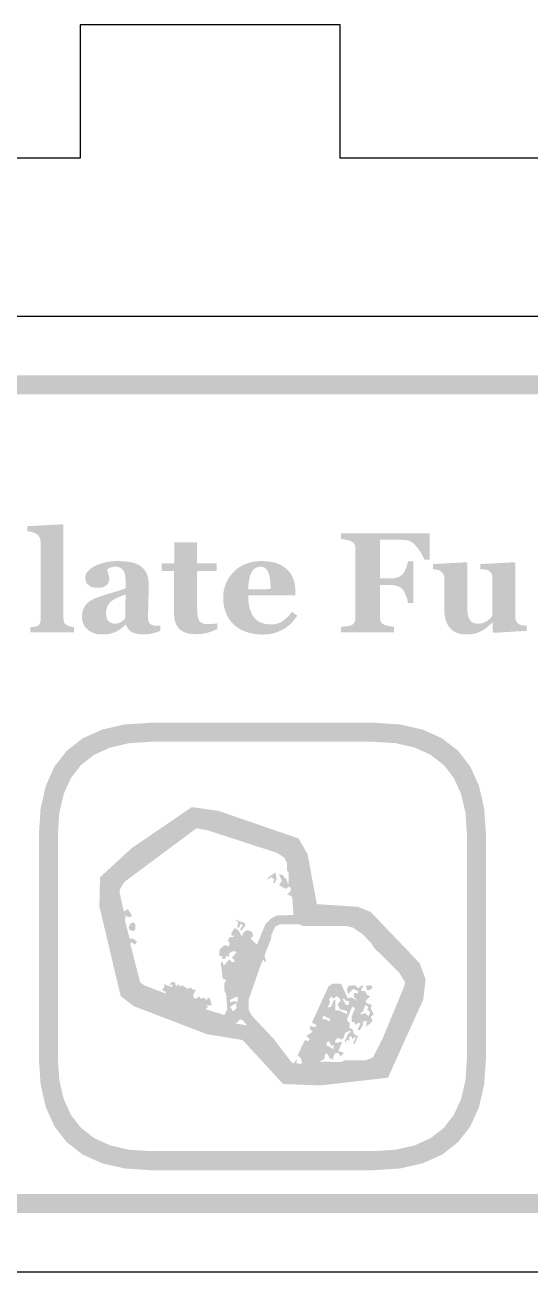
# Model space of a CAD drawing. Header units: millimetres. Extents: x 6 to 441, y 6 to 299.
# Drawn here: x 319.41 to 330.03, y 45.96 to 72.16 of the extents above; entities that cross this region are included whole.
import ezdxf

# ---------------------------------------------------------------- set-up
doc = ezdxf.new("R2010")
doc.units = ezdxf.units.MM
doc.layers.add('CUT', color=1, linetype='Continuous')
doc.layers.add('RASTER', color=7, linetype='Continuous')

msp = doc.modelspace()

# ---------------------------------------------------------------- hatches: boundary and pattern name
at = {"layer": 'RASTER'}
h = msp.add_hatch(color=7, dxfattribs=at)
h.paths.add_polyline_path([(283.2, 62.6), (283.234, 63.116), (283.338, 63.563), (283.509, 63.941), (283.75, 64.25), (284.059, 64.491), (284.438, 64.662), (284.884, 64.766), (285.4, 64.8), (342.6, 64.8), (343.116, 64.766), (343.563, 64.663), (343.941, 64.491), (344.25, 64.25), (344.491, 63.941), (344.663, 63.563), (344.766, 63.116), (344.8, 62.6), (344.8, 49.4), (344.766, 48.884), (344.662, 48.438), (344.491, 48.059), (344.25, 47.75), (343.941, 47.509), (343.563, 47.337), (343.116, 47.234), (342.6, 47.2), (285.4, 47.2), (284.884, 47.234), (284.438, 47.337), (284.059, 47.509), (283.75, 47.75), (283.509, 48.059), (283.338, 48.438), (283.234, 48.884), (283.2, 49.4)])
h.paths.add_polyline_path([(283.6, 62.6), (283.6, 49.4), (283.628, 48.978), (283.713, 48.613), (283.853, 48.303), (284.05, 48.05), (284.303, 47.853), (284.612, 47.713), (284.978, 47.628), (285.4, 47.6), (342.6, 47.6), (343.022, 47.628), (343.388, 47.713), (343.697, 47.853), (343.95, 48.05), (344.147, 48.303), (344.287, 48.613), (344.372, 48.978), (344.4, 49.4), (344.4, 62.6), (344.372, 63.022), (344.287, 63.387), (344.147, 63.697), (343.95, 63.95), (343.697, 64.147), (343.388, 64.288), (343.022, 64.372), (342.6, 64.4), (285.4, 64.4), (284.978, 64.372), (284.612, 64.288), (284.303, 64.147), (284.05, 63.95), (283.853, 63.697), (283.713, 63.387), (283.628, 63.022), (283.6, 62.6)], flags=0)
for points in [[(320.437, 59.4), (319.518, 59.4), (319.518, 59.507), (319.528, 59.508), (319.537, 59.508), (319.546, 59.509), (319.556, 59.51), (319.565, 59.511), (319.574, 59.512), (319.583, 59.513), (319.592, 59.514), (319.601, 59.515), (319.609, 59.517), (319.618, 59.518), (319.626, 59.52), (319.634, 59.522), (319.641, 59.524), (319.649, 59.526), (319.656, 59.529), (319.667, 59.534), (319.677, 59.539), (319.687, 59.544), (319.695, 59.55), (319.703, 59.557), (319.709, 59.564), (319.715, 59.571), (319.719, 59.579), (319.723, 59.588), (319.727, 59.597), (319.73, 59.607), (319.732, 59.618), (319.734, 59.629), (319.735, 59.641), (319.736, 59.653), (319.736, 59.667), (319.736, 61.29), (319.736, 61.303), (319.735, 61.317), (319.733, 61.33), (319.731, 61.343), (319.727, 61.356), (319.724, 61.369), (319.719, 61.381), (319.714, 61.393), (319.708, 61.404), (319.701, 61.415), (319.694, 61.425), (319.687, 61.435), (319.679, 61.444), (319.671, 61.452), (319.662, 61.459), (319.653, 61.465), (319.645, 61.47), (319.636, 61.475), (319.627, 61.48), (319.616, 61.484), (319.604, 61.489), (319.592, 61.493), (319.579, 61.498), (319.564, 61.502), (319.55, 61.506), (319.535, 61.51), (319.522, 61.513), (319.508, 61.516), (319.495, 61.518), (319.483, 61.52), (319.471, 61.522), (319.459, 61.523), (319.459, 61.629), (320.196, 61.668), (320.218, 61.644), (320.218, 59.686), (320.219, 59.672), (320.219, 59.66), (320.221, 59.648), (320.223, 59.637), (320.226, 59.626), (320.229, 59.616), (320.233, 59.606), (320.237, 59.598), (320.242, 59.59), (320.248, 59.582), (320.255, 59.575), (320.262, 59.568), (320.27, 59.561), (320.279, 59.555), (320.289, 59.55), (320.299, 59.545), (320.306, 59.542), (320.314, 59.539), (320.321, 59.536), (320.329, 59.533), (320.337, 59.53), (320.344, 59.527), (320.352, 59.524), (320.36, 59.522), (320.369, 59.519), (320.377, 59.517), (320.386, 59.515), (320.396, 59.513), (320.405, 59.511), (320.415, 59.509), (320.426, 59.508), (320.437, 59.507)], [(327.917, 60.923), (327.805, 60.923), (327.793, 60.954), (327.779, 60.985), (327.764, 61.017), (327.746, 61.049), (327.726, 61.081), (327.704, 61.114), (327.68, 61.148), (327.655, 61.182), (327.628, 61.214), (327.601, 61.243), (327.575, 61.267), (327.55, 61.288), (327.524, 61.305), (327.499, 61.318), (327.475, 61.327), (327.45, 61.332), (327.439, 61.334), (327.426, 61.335), (327.413, 61.336), (327.399, 61.338), (327.384, 61.339), (327.368, 61.34), (327.351, 61.341), (327.333, 61.342), (327.315, 61.343), (327.297, 61.344), (327.28, 61.345), (327.263, 61.346), (327.246, 61.346), (327.23, 61.347), (327.214, 61.347), (327.198, 61.347), (326.875, 61.347), (326.875, 60.531), (327.081, 60.531), (327.103, 60.531), (327.124, 60.532), (327.144, 60.534), (327.163, 60.536), (327.182, 60.539), (327.2, 60.542), (327.217, 60.546), (327.233, 60.551), (327.249, 60.556), (327.265, 60.562), (327.28, 60.57), (327.294, 60.578), (327.308, 60.588), (327.322, 60.598), (327.335, 60.609), (327.348, 60.622), (327.357, 60.632), (327.366, 60.643), (327.375, 60.656), (327.384, 60.671), (327.393, 60.687), (327.401, 60.704), (327.41, 60.723), (327.419, 60.744), (327.427, 60.765), (327.434, 60.785), (327.441, 60.805), (327.446, 60.824), (327.451, 60.842), (327.455, 60.859), (327.458, 60.875), (327.46, 60.891), (327.572, 60.891), (327.572, 60.017), (327.46, 60.017), (327.458, 60.034), (327.455, 60.051), (327.451, 60.07), (327.446, 60.09), (327.44, 60.11), (327.433, 60.132), (327.424, 60.154), (327.415, 60.177), (327.405, 60.2), (327.396, 60.22), (327.387, 60.239), (327.378, 60.256), (327.37, 60.27), (327.362, 60.283), (327.355, 60.294), (327.348, 60.302), (327.337, 60.314), (327.325, 60.324), (327.313, 60.334), (327.299, 60.343), (327.285, 60.351), (327.271, 60.359), (327.255, 60.366), (327.239, 60.372), (327.222, 60.377), (327.205, 60.382), (327.186, 60.386), (327.167, 60.389), (327.147, 60.391), (327.126, 60.393), (327.104, 60.394), (327.081, 60.395), (326.875, 60.395), (326.875, 59.706), (326.875, 59.693), (326.876, 59.681), (326.877, 59.669), (326.879, 59.657), (326.882, 59.646), (326.886, 59.636), (326.89, 59.626), (326.894, 59.616), (326.9, 59.607), (326.906, 59.598), (326.914, 59.59), (326.923, 59.582), (326.933, 59.575), (326.944, 59.568), (326.956, 59.561), (326.97, 59.555), (326.978, 59.552), (326.987, 59.549), (326.997, 59.546), (327.008, 59.543), (327.019, 59.54), (327.032, 59.537), (327.045, 59.534), (327.058, 59.531), (327.072, 59.528), (327.087, 59.526), (327.101, 59.524), (327.115, 59.521), (327.129, 59.519), (327.143, 59.518), (327.156, 59.516), (327.17, 59.514), (327.17, 59.4), (326.05, 59.4), (326.05, 59.514), (326.061, 59.515), (326.073, 59.517), (326.086, 59.518), (326.099, 59.52), (326.114, 59.521), (326.129, 59.523), (326.145, 59.525), (326.163, 59.527), (326.18, 59.529), (326.195, 59.531), (326.209, 59.533), (326.222, 59.536), (326.234, 59.538), (326.244, 59.541), (326.253, 59.544), (326.261, 59.546), (326.273, 59.552), (326.285, 59.558), (326.296, 59.564), (326.305, 59.571), (326.314, 59.578), (326.322, 59.586), (326.328, 59.595), (326.334, 59.604), (326.339, 59.613), (326.343, 59.623), (326.346, 59.634), (326.349, 59.645), (326.352, 59.657), (326.353, 59.67), (326.354, 59.683), (326.354, 59.697), (326.354, 61.164), (326.354, 61.176), (326.353, 61.188), (326.352, 61.199), (326.35, 61.21), (326.347, 61.221), (326.344, 61.231), (326.34, 61.241), (326.336, 61.251), (326.331, 61.26), (326.325, 61.269), (326.317, 61.277), (326.308, 61.285), (326.298, 61.293), (326.287, 61.3), (326.274, 61.307), (326.261, 61.313), (326.25, 61.317), (326.239, 61.322), (326.226, 61.326), (326.213, 61.33), (326.199, 61.334), (326.184, 61.338), (326.169, 61.342), (326.152, 61.345), (326.136, 61.349), (326.121, 61.352), (326.106, 61.355), (326.093, 61.357), (326.081, 61.36), (326.069, 61.362), (326.059, 61.363), (326.05, 61.364), (326.05, 61.479), (327.917, 61.479)], [(323.454, 59.467), (323.43, 59.457), (323.406, 59.447), (323.382, 59.438), (323.357, 59.428), (323.332, 59.419), (323.306, 59.41), (323.28, 59.402), (323.253, 59.393), (323.226, 59.386), (323.197, 59.379), (323.167, 59.373), (323.135, 59.369), (323.101, 59.365), (323.067, 59.363), (323.03, 59.361), (322.993, 59.36), (322.937, 59.362), (322.886, 59.367), (322.838, 59.376), (322.794, 59.388), (322.753, 59.404), (322.716, 59.423), (322.683, 59.446), (322.654, 59.472), (322.628, 59.501), (322.605, 59.533), (322.586, 59.569), (322.571, 59.607), (322.559, 59.648), (322.55, 59.692), (322.545, 59.74), (322.543, 59.79), (322.543, 60.689), (322.279, 60.689), (322.279, 60.847), (322.549, 60.847), (322.549, 61.291), (323.025, 61.291), (323.025, 60.847), (323.435, 60.847), (323.435, 60.689), (323.028, 60.689), (323.028, 59.886), (323.029, 59.845), (323.031, 59.807), (323.035, 59.772), (323.04, 59.74), (323.046, 59.711), (323.055, 59.685), (323.064, 59.663), (323.075, 59.643), (323.089, 59.626), (323.104, 59.612), (323.122, 59.599), (323.142, 59.589), (323.164, 59.581), (323.189, 59.576), (323.217, 59.573), (323.246, 59.571), (323.256, 59.571), (323.268, 59.572), (323.28, 59.572), (323.293, 59.573), (323.308, 59.574), (323.323, 59.575), (323.339, 59.576), (323.356, 59.577), (323.373, 59.579), (323.388, 59.58), (323.403, 59.582), (323.416, 59.583), (323.427, 59.585), (323.438, 59.587), (323.446, 59.589), (323.454, 59.59)], [(329.959, 59.431), (329.261, 59.388), (329.239, 59.409), (329.239, 59.601), (329.23, 59.601), (329.218, 59.589), (329.205, 59.578), (329.193, 59.567), (329.181, 59.556), (329.169, 59.545), (329.157, 59.534), (329.145, 59.523), (329.133, 59.512), (329.12, 59.501), (329.108, 59.491), (329.094, 59.481), (329.08, 59.471), (329.066, 59.461), (329.051, 59.452), (329.035, 59.443), (329.019, 59.434), (329, 59.424), (328.982, 59.415), (328.964, 59.407), (328.946, 59.399), (328.929, 59.392), (328.912, 59.386), (328.894, 59.38), (328.878, 59.375), (328.86, 59.371), (328.841, 59.367), (328.819, 59.363), (328.796, 59.361), (328.771, 59.359), (328.744, 59.357), (328.715, 59.356), (328.684, 59.356), (328.63, 59.358), (328.579, 59.364), (328.532, 59.375), (328.488, 59.389), (328.447, 59.408), (328.41, 59.431), (328.376, 59.458), (328.344, 59.489), (328.317, 59.524), (328.293, 59.563), (328.273, 59.605), (328.256, 59.65), (328.243, 59.699), (328.234, 59.751), (328.228, 59.807), (328.227, 59.866), (328.227, 60.525), (328.226, 60.539), (328.225, 60.552), (328.223, 60.565), (328.221, 60.577), (328.218, 60.588), (328.214, 60.599), (328.21, 60.609), (328.205, 60.618), (328.199, 60.627), (328.193, 60.635), (328.186, 60.644), (328.179, 60.652), (328.171, 60.66), (328.163, 60.667), (328.155, 60.675), (328.146, 60.682), (328.138, 60.687), (328.13, 60.692), (328.122, 60.696), (328.112, 60.701), (328.103, 60.704), (328.092, 60.708), (328.081, 60.711), (328.07, 60.713), (328.058, 60.716), (328.047, 60.718), (328.036, 60.719), (328.025, 60.721), (328.015, 60.723), (328.004, 60.724), (327.995, 60.725), (327.985, 60.726), (327.985, 60.833), (328.695, 60.871), (328.711, 60.849), (328.711, 59.875), (328.712, 59.838), (328.715, 59.804), (328.72, 59.773), (328.726, 59.744), (328.734, 59.717), (328.744, 59.693), (328.756, 59.671), (328.769, 59.652), (328.784, 59.635), (328.801, 59.621), (328.819, 59.608), (328.838, 59.598), (328.858, 59.59), (328.88, 59.585), (328.904, 59.581), (328.928, 59.58), (328.954, 59.581), (328.979, 59.584), (329.003, 59.588), (329.027, 59.594), (329.05, 59.601), (329.072, 59.611), (329.094, 59.622), (329.115, 59.634), (329.135, 59.648), (329.154, 59.662), (329.171, 59.676), (329.187, 59.69), (329.201, 59.705), (329.214, 59.72), (329.226, 59.735), (329.236, 59.75), (329.236, 60.54), (329.236, 60.552), (329.235, 60.564), (329.233, 60.576), (329.231, 60.587), (329.228, 60.598), (329.225, 60.609), (329.221, 60.619), (329.217, 60.629), (329.212, 60.639), (329.206, 60.648), (329.2, 60.657), (329.193, 60.665), (329.186, 60.673), (329.178, 60.68), (329.17, 60.687), (329.161, 60.693), (329.154, 60.698), (329.147, 60.702), (329.138, 60.705), (329.129, 60.708), (329.119, 60.711), (329.109, 60.713), (329.098, 60.715), (329.086, 60.717), (329.073, 60.718), (329.061, 60.72), (329.049, 60.721), (329.036, 60.722), (329.023, 60.723), (329.011, 60.724), (328.998, 60.725), (328.985, 60.726), (328.985, 60.833), (329.696, 60.871), (329.718, 60.849), (329.718, 59.718), (329.718, 59.705), (329.719, 59.693), (329.721, 59.682), (329.723, 59.67), (329.726, 59.66), (329.729, 59.65), (329.733, 59.64), (329.738, 59.631), (329.744, 59.622), (329.75, 59.613), (329.756, 59.605), (329.764, 59.598), (329.771, 59.59), (329.78, 59.583), (329.789, 59.576), (329.798, 59.57), (329.806, 59.566), (329.813, 59.562), (329.822, 59.558), (329.83, 59.555), (329.84, 59.552), (329.85, 59.55), (329.86, 59.548), (329.871, 59.546), (329.882, 59.544), (329.893, 59.543), (329.904, 59.542), (329.915, 59.54), (329.926, 59.54), (329.937, 59.539), (329.948, 59.538), (329.959, 59.538)]]:
    msp.add_hatch(color=7, dxfattribs=at).paths.add_polyline_path(points)
h = msp.add_hatch(color=7, dxfattribs=at)
h.paths.add_polyline_path([(322.251, 59.431), (322.235, 59.424), (322.218, 59.417), (322.2, 59.411), (322.181, 59.404), (322.162, 59.398), (322.142, 59.391), (322.121, 59.385), (322.099, 59.379), (322.077, 59.374), (322.055, 59.369), (322.032, 59.365), (322.009, 59.362), (321.985, 59.359), (321.962, 59.358), (321.937, 59.356), (321.913, 59.356), (321.87, 59.357), (321.829, 59.359), (321.791, 59.364), (321.757, 59.369), (321.725, 59.377), (321.696, 59.386), (321.671, 59.397), (321.648, 59.41), (321.628, 59.424), (321.609, 59.439), (321.592, 59.456), (321.577, 59.475), (321.563, 59.494), (321.551, 59.516), (321.541, 59.538), (321.532, 59.563), (321.523, 59.563), (321.511, 59.55), (321.499, 59.539), (321.487, 59.527), (321.475, 59.516), (321.463, 59.506), (321.451, 59.496), (321.439, 59.487), (321.427, 59.478), (321.416, 59.469), (321.404, 59.461), (321.392, 59.453), (321.38, 59.445), (321.367, 59.438), (321.355, 59.431), (321.342, 59.424), (321.329, 59.418), (321.311, 59.41), (321.295, 59.403), (321.278, 59.396), (321.261, 59.39), (321.245, 59.384), (321.228, 59.379), (321.212, 59.374), (321.196, 59.37), (321.179, 59.366), (321.161, 59.363), (321.141, 59.361), (321.12, 59.358), (321.097, 59.357), (321.072, 59.356), (321.046, 59.355), (321.018, 59.355), (320.976, 59.356), (320.936, 59.361), (320.898, 59.369), (320.861, 59.38), (320.825, 59.394), (320.791, 59.411), (320.759, 59.431), (320.728, 59.455), (320.7, 59.481), (320.675, 59.509), (320.655, 59.539), (320.638, 59.572), (320.625, 59.606), (320.615, 59.642), (320.61, 59.68), (320.608, 59.721), (320.608, 59.744), (320.61, 59.767), (320.612, 59.788), (320.615, 59.809), (320.618, 59.829), (320.623, 59.848), (320.628, 59.866), (320.634, 59.883), (320.641, 59.899), (320.649, 59.915), (320.657, 59.93), (320.666, 59.945), (320.676, 59.96), (320.686, 59.974), (320.697, 59.988), (320.709, 60.001), (320.72, 60.012), (320.732, 60.023), (320.744, 60.033), (320.756, 60.043), (320.769, 60.053), (320.783, 60.062), (320.797, 60.07), (320.811, 60.078), (320.825, 60.086), (320.84, 60.093), (320.856, 60.101), (320.871, 60.108), (320.887, 60.115), (320.904, 60.122), (320.92, 60.129), (320.938, 60.135), (320.971, 60.147), (321.007, 60.16), (321.044, 60.172), (321.083, 60.185), (321.123, 60.197), (321.165, 60.21), (321.209, 60.223), (321.254, 60.236), (321.298, 60.249), (321.34, 60.261), (321.378, 60.273), (321.414, 60.285), (321.446, 60.296), (321.475, 60.308), (321.501, 60.318), (321.523, 60.329), (321.523, 60.469), (321.523, 60.479), (321.523, 60.489), (321.523, 60.5), (321.522, 60.512), (321.521, 60.524), (321.52, 60.537), (321.519, 60.551), (321.518, 60.566), (321.516, 60.581), (321.514, 60.595), (321.511, 60.608), (321.508, 60.621), (321.505, 60.634), (321.501, 60.645), (321.497, 60.657), (321.493, 60.667), (321.487, 60.679), (321.481, 60.69), (321.474, 60.7), (321.466, 60.71), (321.458, 60.72), (321.449, 60.729), (321.439, 60.738), (321.428, 60.746), (321.417, 60.754), (321.405, 60.76), (321.391, 60.766), (321.377, 60.77), (321.362, 60.774), (321.347, 60.776), (321.33, 60.778), (321.313, 60.778), (321.297, 60.778), (321.282, 60.777), (321.267, 60.776), (321.253, 60.774), (321.24, 60.771), (321.228, 60.768), (321.216, 60.764), (321.205, 60.76), (321.194, 60.756), (321.184, 60.751), (321.175, 60.746), (321.166, 60.742), (321.157, 60.737), (321.149, 60.732), (321.142, 60.728), (321.135, 60.723), (321.137, 60.715), (321.138, 60.706), (321.141, 60.696), (321.144, 60.686), (321.147, 60.674), (321.151, 60.662), (321.155, 60.648), (321.16, 60.633), (321.165, 60.618), (321.169, 60.604), (321.173, 60.589), (321.176, 60.574), (321.178, 60.56), (321.179, 60.546), (321.18, 60.532), (321.181, 60.518), (321.18, 60.511), (321.18, 60.504), (321.179, 60.497), (321.177, 60.49), (321.176, 60.482), (321.173, 60.473), (321.171, 60.465), (321.167, 60.455), (321.164, 60.446), (321.16, 60.438), (321.156, 60.43), (321.151, 60.422), (321.146, 60.415), (321.141, 60.408), (321.135, 60.402), (321.129, 60.396), (321.121, 60.389), (321.112, 60.382), (321.103, 60.376), (321.094, 60.37), (321.084, 60.365), (321.074, 60.36), (321.064, 60.355), (321.054, 60.351), (321.043, 60.347), (321.03, 60.344), (321.016, 60.341), (321.001, 60.339), (320.984, 60.337), (320.966, 60.336), (320.947, 60.335), (320.926, 60.335), (320.896, 60.335), (320.868, 60.338), (320.842, 60.343), (320.818, 60.349), (320.795, 60.358), (320.775, 60.368), (320.756, 60.38), (320.74, 60.394), (320.725, 60.409), (320.712, 60.426), (320.701, 60.443), (320.693, 60.462), (320.686, 60.482), (320.681, 60.503), (320.678, 60.525), (320.677, 60.548), (320.678, 60.569), (320.681, 60.588), (320.686, 60.608), (320.693, 60.626), (320.702, 60.644), (320.713, 60.662), (320.727, 60.679), (320.742, 60.696), (320.759, 60.712), (320.776, 60.727), (320.795, 60.741), (320.814, 60.755), (320.835, 60.768), (320.856, 60.781), (320.878, 60.792), (320.901, 60.803), (320.924, 60.814), (320.949, 60.824), (320.974, 60.833), (321, 60.842), (321.027, 60.851), (321.055, 60.858), (321.084, 60.865), (321.113, 60.871), (321.143, 60.877), (321.172, 60.882), (321.201, 60.886), (321.229, 60.89), (321.257, 60.892), (321.284, 60.894), (321.31, 60.895), (321.336, 60.896), (321.371, 60.895), (321.406, 60.895), (321.439, 60.893), (321.472, 60.891), (321.504, 60.889), (321.536, 60.886), (321.567, 60.883), (321.597, 60.879), (321.626, 60.874), (321.655, 60.868), (321.682, 60.861), (321.709, 60.853), (321.736, 60.844), (321.761, 60.833), (321.786, 60.822), (321.811, 60.809), (321.833, 60.796), (321.854, 60.781), (321.873, 60.764), (321.892, 60.746), (321.909, 60.727), (321.926, 60.706), (321.941, 60.684), (321.955, 60.66), (321.967, 60.635), (321.978, 60.608), (321.987, 60.579), (321.995, 60.548), (322.001, 60.516), (322.005, 60.481), (322.007, 60.445), (322.008, 60.406), (322.008, 60.364), (322.008, 60.32), (322.007, 60.274), (322.007, 60.225), (322.006, 60.175), (322.005, 60.123), (322.003, 60.07), (322.002, 60.014), (322, 59.959), (321.999, 59.91), (321.998, 59.865), (321.997, 59.826), (321.996, 59.791), (321.996, 59.761), (321.995, 59.735), (321.995, 59.715), (321.995, 59.699), (321.996, 59.684), (321.998, 59.669), (322, 59.656), (322.003, 59.643), (322.006, 59.632), (322.01, 59.621), (322.015, 59.611), (322.02, 59.602), (322.026, 59.593), (322.033, 59.585), (322.04, 59.578), (322.048, 59.571), (322.057, 59.565), (322.066, 59.559), (322.076, 59.554), (322.082, 59.551), (322.09, 59.549), (322.098, 59.546), (322.108, 59.544), (322.118, 59.543), (322.129, 59.542), (322.141, 59.541), (322.154, 59.54), (322.167, 59.539), (322.18, 59.539), (322.193, 59.539), (322.205, 59.538), (322.217, 59.538), (322.229, 59.538), (322.24, 59.538), (322.251, 59.538)])
h.paths.add_polyline_path([(321.523, 60.194), (321.503, 60.187), (321.483, 60.18), (321.462, 60.172), (321.442, 60.164), (321.421, 60.156), (321.401, 60.148), (321.381, 60.139), (321.361, 60.13), (321.341, 60.121), (321.322, 60.112), (321.305, 60.103), (321.288, 60.093), (321.272, 60.084), (321.256, 60.074), (321.242, 60.065), (321.229, 60.055), (321.216, 60.044), (321.203, 60.033), (321.192, 60.021), (321.181, 60.008), (321.17, 59.995), (321.161, 59.98), (321.152, 59.966), (321.144, 59.95), (321.137, 59.934), (321.131, 59.917), (321.125, 59.899), (321.121, 59.881), (321.118, 59.862), (321.115, 59.842), (321.114, 59.821), (321.113, 59.8), (321.114, 59.772), (321.117, 59.747), (321.121, 59.723), (321.126, 59.701), (321.134, 59.682), (321.143, 59.664), (321.153, 59.648), (321.165, 59.634), (321.179, 59.622), (321.193, 59.612), (321.208, 59.603), (321.223, 59.596), (321.24, 59.59), (321.257, 59.586), (321.275, 59.584), (321.293, 59.583), (321.313, 59.584), (321.332, 59.585), (321.35, 59.588), (321.367, 59.591), (321.383, 59.596), (321.398, 59.602), (321.413, 59.608), (321.426, 59.616), (321.439, 59.625), (321.451, 59.634), (321.463, 59.643), (321.475, 59.653), (321.486, 59.663), (321.497, 59.674), (321.507, 59.686), (321.518, 59.697)], flags=0)
h = msp.add_hatch(color=7, dxfattribs=at)
h.paths.add_polyline_path([(325.131, 59.75), (325.118, 59.729), (325.104, 59.709), (325.09, 59.689), (325.075, 59.669), (325.059, 59.649), (325.042, 59.63), (325.025, 59.611), (325.008, 59.593), (324.989, 59.574), (324.97, 59.557), (324.95, 59.54), (324.93, 59.524), (324.909, 59.508), (324.888, 59.494), (324.866, 59.479), (324.843, 59.466), (324.818, 59.452), (324.794, 59.44), (324.769, 59.428), (324.744, 59.417), (324.719, 59.407), (324.694, 59.398), (324.669, 59.389), (324.644, 59.382), (324.619, 59.375), (324.592, 59.369), (324.565, 59.364), (324.536, 59.36), (324.507, 59.357), (324.477, 59.355), (324.446, 59.354), (324.414, 59.353), (324.36, 59.354), (324.309, 59.357), (324.259, 59.362), (324.212, 59.369), (324.166, 59.377), (324.122, 59.388), (324.08, 59.4), (324.039, 59.415), (324.001, 59.431), (323.964, 59.448), (323.929, 59.467), (323.896, 59.487), (323.864, 59.508), (323.834, 59.531), (323.806, 59.555), (323.779, 59.58), (323.754, 59.607), (323.731, 59.635), (323.71, 59.663), (323.69, 59.694), (323.671, 59.725), (323.655, 59.757), (323.64, 59.791), (323.626, 59.826), (323.614, 59.861), (323.604, 59.898), (323.595, 59.935), (323.588, 59.973), (323.583, 60.012), (323.579, 60.051), (323.576, 60.091), (323.576, 60.132), (323.577, 60.17), (323.579, 60.206), (323.583, 60.243), (323.589, 60.279), (323.597, 60.314), (323.607, 60.35), (323.618, 60.384), (323.631, 60.419), (323.645, 60.453), (323.661, 60.485), (323.678, 60.517), (323.697, 60.548), (323.717, 60.578), (323.739, 60.607), (323.762, 60.635), (323.787, 60.663), (323.812, 60.688), (323.84, 60.712), (323.869, 60.735), (323.899, 60.757), (323.931, 60.777), (323.965, 60.796), (324.001, 60.814), (324.038, 60.831), (324.076, 60.846), (324.116, 60.859), (324.157, 60.87), (324.198, 60.879), (324.241, 60.887), (324.285, 60.892), (324.331, 60.895), (324.377, 60.896), (324.427, 60.895), (324.475, 60.892), (324.52, 60.889), (324.564, 60.883), (324.605, 60.876), (324.643, 60.868), (324.68, 60.857), (324.714, 60.846), (324.746, 60.833), (324.777, 60.819), (324.806, 60.803), (324.834, 60.786), (324.861, 60.769), (324.886, 60.75), (324.91, 60.729), (324.932, 60.708), (324.952, 60.687), (324.971, 60.664), (324.988, 60.641), (325.004, 60.617), (325.019, 60.592), (325.032, 60.566), (325.043, 60.539), (325.054, 60.511), (325.063, 60.483), (325.07, 60.454), (325.077, 60.424), (325.082, 60.395), (325.086, 60.365), (325.089, 60.335), (325.091, 60.304), (325.092, 60.273), (325.092, 60.178), (324.102, 60.178), (324.103, 60.105), (324.109, 60.037), (324.118, 59.973), (324.13, 59.913), (324.147, 59.859), (324.167, 59.808), (324.19, 59.762), (324.217, 59.721), (324.248, 59.684), (324.284, 59.652), (324.323, 59.625), (324.367, 59.603), (324.415, 59.586), (324.467, 59.574), (324.524, 59.567), (324.585, 59.564), (324.619, 59.565), (324.652, 59.569), (324.684, 59.575), (324.716, 59.583), (324.746, 59.594), (324.776, 59.606), (324.805, 59.622), (324.833, 59.64), (324.859, 59.659), (324.885, 59.68), (324.91, 59.702), (324.934, 59.725), (324.957, 59.75), (324.979, 59.775), (325, 59.802), (325.02, 59.831)])
h.paths.add_polyline_path([(324.572, 60.307), (324.572, 60.329), (324.571, 60.351), (324.571, 60.373), (324.57, 60.396), (324.568, 60.418), (324.567, 60.441), (324.565, 60.464), (324.563, 60.487), (324.561, 60.509), (324.558, 60.531), (324.555, 60.551), (324.551, 60.571), (324.547, 60.589), (324.542, 60.606), (324.538, 60.623), (324.532, 60.638), (324.526, 60.654), (324.519, 60.67), (324.511, 60.685), (324.503, 60.698), (324.494, 60.711), (324.485, 60.722), (324.475, 60.732), (324.464, 60.742), (324.453, 60.75), (324.441, 60.757), (324.429, 60.763), (324.415, 60.768), (324.401, 60.772), (324.387, 60.775), (324.371, 60.776), (324.355, 60.777), (324.327, 60.775), (324.301, 60.77), (324.277, 60.761), (324.254, 60.748), (324.232, 60.732), (324.211, 60.713), (324.192, 60.689), (324.175, 60.663), (324.159, 60.632), (324.145, 60.597), (324.133, 60.558), (324.123, 60.515), (324.115, 60.468), (324.108, 60.416), (324.104, 60.361), (324.102, 60.301)], flags=0)
h = msp.add_hatch(color=7, dxfattribs=at)
h.paths.add_polyline_path([(319.7, 55.15), (319.737, 55.701), (319.847, 56.178), (320.03, 56.582), (320.288, 56.912), (320.618, 57.17), (321.022, 57.353), (321.499, 57.463), (322.05, 57.5), (326.75, 57.5), (327.301, 57.463), (327.778, 57.353), (328.182, 57.17), (328.513, 56.913), (328.77, 56.582), (328.953, 56.178), (329.063, 55.701), (329.1, 55.15), (329.1, 50.45), (329.063, 49.899), (328.953, 49.422), (328.77, 49.018), (328.513, 48.688), (328.182, 48.43), (327.778, 48.247), (327.301, 48.137), (326.75, 48.1), (322.05, 48.1), (321.499, 48.137), (321.022, 48.247), (320.618, 48.43), (320.287, 48.688), (320.03, 49.018), (319.847, 49.422), (319.737, 49.899), (319.7, 50.45)])
h.paths.add_polyline_path([(320.1, 55.15), (320.1, 50.45), (320.13, 49.993), (320.222, 49.597), (320.374, 49.262), (320.588, 48.988), (320.862, 48.774), (321.197, 48.622), (321.593, 48.53), (322.05, 48.5), (326.75, 48.5), (327.207, 48.53), (327.603, 48.622), (327.938, 48.774), (328.213, 48.988), (328.426, 49.262), (328.578, 49.597), (328.67, 49.993), (328.7, 50.45), (328.7, 55.15), (328.67, 55.607), (328.578, 56.003), (328.426, 56.338), (328.213, 56.612), (327.938, 56.826), (327.603, 56.978), (327.207, 57.07), (326.75, 57.1), (322.05, 57.1), (321.593, 57.07), (321.197, 56.978), (320.862, 56.826), (320.588, 56.613), (320.374, 56.338), (320.222, 56.003), (320.13, 55.607), (320.1, 55.15)], flags=0)
h = msp.add_hatch(color=7, dxfattribs=at)
h.paths.add_polyline_path([(322.916, 55.728), (323.48, 55.647), (325.16, 55.069), (325.35, 54.737), (325.545, 53.689), (326.41, 53.633), (326.675, 53.526), (327.708, 52.448), (327.831, 52.113), (327.784, 51.688), (327.04, 50.043), (325.622, 49.881), (324.836, 49.909), (323.985, 50.834), (323.235, 50.956), (321.687, 51.55), (321.419, 51.76), (320.973, 53.641), (320.986, 54.254), (321.657, 54.869)])
h.paths.add_polyline_path([(322.994, 55.393), (321.856, 54.618), (321.303, 54.111), (321.294, 53.676), (321.705, 51.943), (321.847, 51.831), (323.319, 51.267), (324.146, 51.132), (324.981, 50.224), (325.609, 50.201), (326.823, 50.34), (327.471, 51.773), (327.505, 52.073), (327.43, 52.274), (326.491, 53.255), (326.338, 53.317), (325.276, 53.386), (325.045, 54.625), (324.942, 54.806), (323.405, 55.335), (322.994, 55.393)], flags=0)
h = msp.add_hatch(color=7, dxfattribs=at)
h.paths.add_polyline_path([(323.024, 55.491), (323.087, 55.502), (323.6, 55.355), (324.809, 54.952), (325.004, 54.853), (325.139, 54.586), (325.311, 53.439), (326.312, 53.413), (326.47, 53.351), (326.763, 53.094), (326.887, 52.925), (327.422, 52.398), (327.532, 52.251), (327.595, 52.13), (327.595, 51.91), (326.873, 50.25), (326.605, 50.188), (325.726, 50.151), (325.652, 50.114), (324.993, 50.114), (324.725, 50.36), (324.674, 50.455), (324.505, 50.616), (324.454, 50.712), (323.977, 51.261), (323.919, 51.261), (323.867, 51.203), (323.673, 51.104), (323.453, 51.141), (321.914, 51.727), (321.72, 51.826), (321.646, 51.899), (321.547, 52.167), (321.327, 53.266), (321.218, 53.633), (321.181, 54.036), (321.28, 54.23), (321.39, 54.34), (322.709, 55.33)])
h.paths.add_polyline_path([(323.013, 55.282), (321.5, 54.157), (321.401, 53.999), (321.401, 53.926), (321.485, 53.534), (321.573, 53.585), (321.657, 53.45), (321.621, 53.413), (321.522, 53.439), (321.511, 53.34), (321.61, 52.962), (321.683, 52.962), (321.767, 52.9), (321.72, 52.837), (321.646, 52.889), (321.621, 52.863), (321.83, 52.046), (321.914, 51.984), (322.365, 51.811), (322.365, 51.848), (322.291, 51.885), (322.343, 51.958), (322.328, 52.009), (322.5, 51.947), (322.511, 51.995), (322.438, 51.995), (322.5, 52.057), (322.563, 52.046), (322.585, 51.958), (322.636, 52.009), (322.658, 51.958), (322.72, 51.984), (322.83, 51.91), (322.892, 51.936), (322.951, 51.885), (323.002, 51.899), (322.94, 51.764), (322.966, 51.716), (323.002, 51.701), (323.076, 51.753), (323.098, 51.701), (323.16, 51.727), (323.244, 51.665), (323.244, 51.716), (323.296, 51.716), (323.332, 51.555), (323.208, 51.569), (323.259, 51.533), (323.208, 51.481), (323.6, 51.36), (323.662, 51.481), (323.636, 51.8), (323.6, 51.874), (323.6, 52.02), (323.636, 52.093), (323.563, 52.13), (323.526, 52.46), (323.552, 52.486), (323.589, 52.398), (323.71, 52.533), (323.757, 52.471), (323.809, 52.471), (323.809, 52.522), (323.757, 52.559), (323.856, 52.68), (323.794, 52.706), (323.699, 52.654), (323.699, 52.581), (323.636, 52.607), (323.625, 52.544), (323.563, 52.533), (323.552, 52.596), (323.49, 52.607), (323.501, 52.742), (323.6, 52.826), (323.699, 52.801), (323.71, 52.863), (323.673, 52.936), (323.721, 52.999), (323.794, 52.999), (323.809, 53.035), (323.757, 53.021), (323.746, 53.083), (323.82, 53.193), (323.904, 53.131), (323.966, 53.01), (324.014, 53.109), (324.087, 53.145), (324.175, 53.109), (324.212, 53.021), (324.15, 52.973), (324.285, 52.837), (324.468, 53.277), (324.578, 53.387), (324.699, 53.45), (325.055, 53.461), (325.029, 53.816), (325.004, 53.864), (324.919, 53.889), (324.993, 53.963), (324.993, 54.036), (324.967, 54.062), (324.894, 54.01), (324.747, 54.084), (324.809, 54.183), (324.747, 54.318), (324.82, 54.303), (324.908, 54.208), (324.945, 54.084), (324.956, 54.329), (324.919, 54.402), (324.919, 54.549), (324.857, 54.67), (324.699, 54.769), (323.233, 55.245)], flags=0)
h.paths.add_polyline_path([(324.674, 54.355), (324.699, 54.219), (324.652, 54.12), (324.626, 54.146), (324.652, 54.208), (324.589, 54.256), (324.49, 54.194), (324.542, 54.267)], flags=0)
h.paths.add_polyline_path([(323.831, 53.365), (324.029, 53.292), (324.04, 53.23), (323.955, 53.131), (323.93, 53.156), (323.992, 53.255), (323.93, 53.266), (323.919, 53.204), (323.867, 53.204), (323.893, 53.303)], flags=0)
h.paths.add_polyline_path([(321.632, 53.292), (321.694, 53.303), (321.731, 53.266), (321.731, 53.156), (321.694, 53.12), (321.61, 53.145), (321.584, 53.193)], flags=0)
h.paths.add_polyline_path([(324.773, 53.266), (324.674, 53.219), (324.589, 53.046), (324.589, 52.973), (324.443, 52.607), (324.479, 52.497), (324.454, 52.471), (324.417, 52.522), (324.369, 52.423), (324.113, 51.69), (324.113, 51.47), (324.175, 51.349), (324.637, 50.858), (325.018, 50.36), (325.055, 50.345), (325.128, 50.433), (325.113, 50.345), (325.212, 50.334), (325.238, 50.345), (325.212, 50.444), (325.139, 50.517), (325.297, 50.836), (325.359, 50.811), (325.396, 50.847), (325.322, 50.921), (325.458, 51.005), (325.396, 51.067), (325.407, 51.13), (325.506, 51.104), (325.542, 51.141), (325.443, 51.203), (325.788, 51.958), (325.872, 52.02), (326.055, 52.02), (326.191, 51.716), (326.275, 51.727), (326.411, 51.665), (326.323, 51.738), (326.323, 51.826), (326.411, 51.811), (326.411, 51.863), (326.312, 51.91), (326.202, 51.8), (326.176, 51.899), (326.213, 51.973), (326.349, 51.984), (326.411, 51.921), (326.495, 51.984), (326.521, 51.958), (326.47, 51.899), (326.484, 51.863), (326.557, 51.863), (326.594, 51.789), (326.667, 51.753), (326.568, 51.654), (326.594, 51.606), (326.704, 51.569), (326.678, 51.507), (326.741, 51.371), (326.678, 51.324), (326.715, 51.25), (326.689, 51.203), (326.579, 51.115), (326.594, 51.24), (326.521, 51.225), (326.506, 51.13), (326.448, 51.042), (326.396, 51.042), (326.459, 51.177), (326.433, 51.203), (326.36, 51.152), (326.338, 51.203), (326.275, 51.214), (326.275, 51.324), (326.349, 51.507), (326.286, 51.533), (326.176, 51.261), (326.239, 51.177), (326.228, 51.093), (326.301, 51.056), (326.323, 50.968), (326.411, 50.91), (326.338, 50.748), (326.312, 50.774), (326.374, 50.91), (326.286, 50.858), (326.275, 50.921), (326.228, 50.895), (326.228, 50.822), (326.176, 50.836), (326.154, 50.785), (326.129, 50.811), (326.213, 50.983), (326.264, 51.005), (326.239, 51.031), (326.14, 50.983), (326.103, 50.873), (326.055, 50.847), (325.982, 50.884), (325.92, 50.8), (325.945, 50.774), (326.081, 50.8), (325.993, 50.602), (326.118, 50.565), (326.044, 50.492), (325.993, 50.565), (325.934, 50.565), (325.883, 50.47), (325.898, 50.419), (325.81, 50.455), (325.762, 50.554), (325.715, 50.528), (325.7, 50.433), (325.59, 50.382), (326.055, 50.371), (326.129, 50.408), (326.568, 50.408), (326.726, 50.47), (326.935, 50.884), (327.375, 51.947), (327.4, 52.046), (327.276, 52.251), (326.741, 52.779), (326.689, 52.874), (326.506, 53.057), (326.312, 53.193), (326.165, 53.23), (325.249, 53.23), (325.176, 53.266)], flags=0)
h.paths.add_polyline_path([(326.579, 51.973), (326.678, 51.984), (326.715, 51.947), (326.689, 51.899), (326.605, 51.874)], flags=0)
h.paths.add_polyline_path([(323.882, 51.753), (323.721, 51.679), (323.721, 51.628), (323.82, 51.654), (323.882, 51.628)], flags=0)
h.paths.add_polyline_path([(325.861, 51.753), (325.799, 51.69), (325.824, 51.628), (325.773, 51.518), (325.846, 51.533), (325.898, 51.665), (325.934, 51.679), (325.934, 51.459), (326.008, 51.459), (326.191, 51.371), (326.176, 51.445), (326.03, 51.481), (325.982, 51.58), (326.044, 51.665), (326.03, 51.701), (325.971, 51.753), (325.883, 51.701)], flags=0)
h.paths.add_polyline_path([(326.118, 51.716), (326.092, 51.69), (326.154, 51.569), (326.213, 51.569), (326.228, 51.643), (326.14, 51.665)], flags=0)
h.paths.add_polyline_path([(323.845, 51.606), (323.721, 51.533), (323.783, 51.434), (323.856, 51.507)], flags=0)
h.paths.add_polyline_path([(326.557, 51.569), (326.521, 51.445), (326.459, 51.397), (326.47, 51.371), (326.568, 51.397), (326.631, 51.335), (326.667, 51.423), (326.605, 51.47), (326.631, 51.533)], flags=0)
h.paths.add_polyline_path([(325.678, 51.349), (325.663, 51.261), (325.715, 51.276), (325.824, 51.225), (325.824, 51.276)], flags=0)
h.paths.add_polyline_path([(325.799, 50.811), (325.751, 50.785), (325.751, 50.726), (325.898, 50.638), (325.898, 50.726), (325.846, 50.712)], flags=0)

# ---------------------------------------------------------------- linework, layer by layer
at = {"layer": 'CUT'}
for points in [[(348.215, 72.159), (342.75, 72.159), (342.75, 69.359), (337.124, 69.359), (337.124, 72.159), (331.659, 72.159), (331.659, 69.359), (326.033, 69.359), (326.033, 72.159), (320.568, 72.159), (320.568, 69.359), (314.942, 69.359)], [(284.999, 66.04), (343.001, 66.04)], [(343.001, 45.96), (284.999, 45.96)]]:
    msp.add_lwpolyline(points, dxfattribs=at)

doc.saveas('drawing.dxf')
